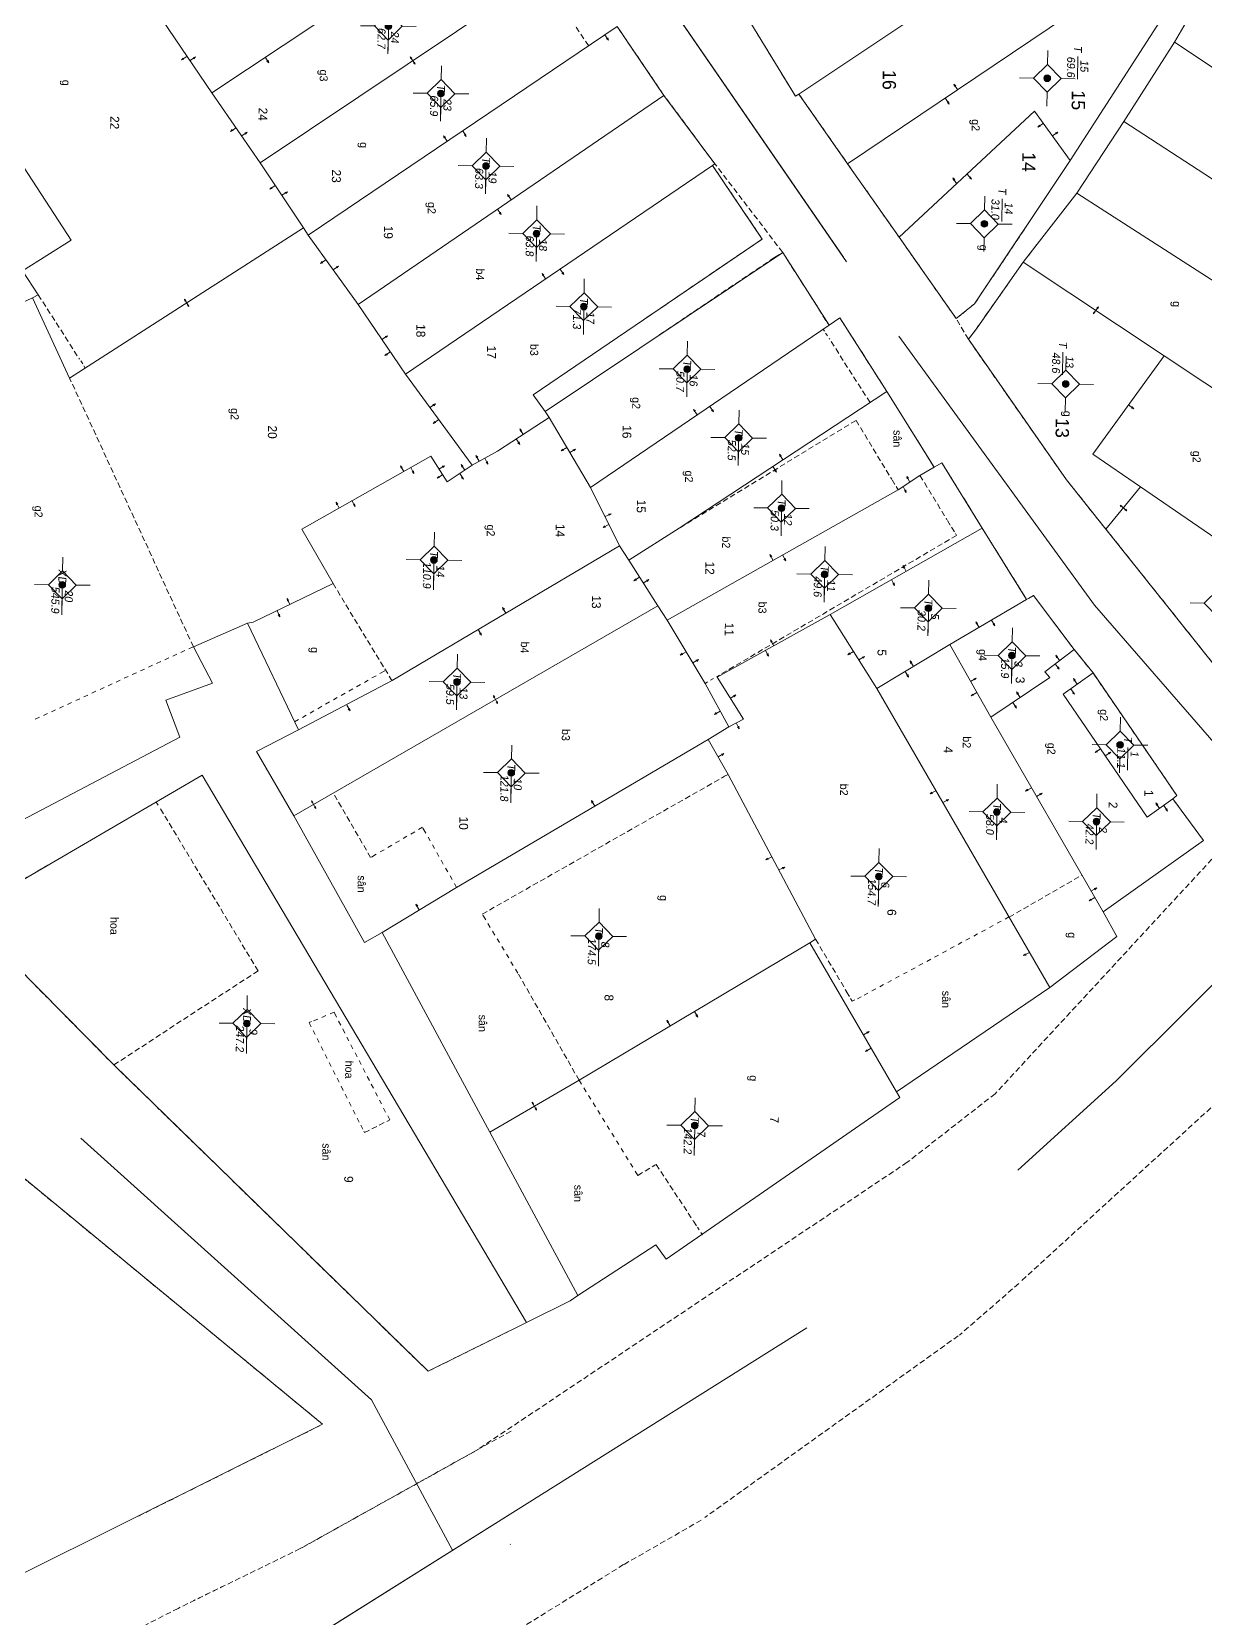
# Model space of a CAD drawing. Extents: x 601689 to 602595, y 1189742 to 1190763.
# Drawn here: x 602410.5 to 602463.2, y 1190039.3 to 1190110.6 of the extents above; entities that cross this region are included whole.
import ezdxf
from ezdxf.enums import TextEntityAlignment as Align

# ---------------------------------------------------------------- set-up
doc = ezdxf.new("R2010")
doc.units = 0
doc.header["$MEASUREMENT"] = 0
doc.linetypes.add('HIDDEN', pattern=[0.375, 0.25, -0.125])
for name, color, linetype in [('10', 250, 'Continuous'), ('11', 7, 'Continuous'), ('13', 7, 'Continuous'), ('14', 7, 'Continuous'), ('15', 7, 'Continuous'), ('16', 7, 'Continuous'), ('22', 7, 'Continuous'), ('46', 7, 'Continuous'), ('53', 7, 'Continuous'), ('57', 7, 'Continuous')]:
    doc.layers.add(name, color=color, linetype=linetype)
doc.styles.add('TXT', font='vnshx.shx')

# ---------------------------------------------------------------- blocks, each defined once
blk = doc.blocks.new('NH3R')
at = {"layer": '16', "color": 7, "linetype": 'Continuous', "lineweight": 0}
for p, q in [((0, 0), (0.297, -0.005)), ((0.297, -0.005), (0.186, 0.031)), ((0.297, -0.005), (0.189, -0.033))]:
    blk.add_line(p, q, dxfattribs=at)
blk = doc.blocks.new('NH3')
at = {"layer": '16', "color": 7, "linetype": 'Continuous', "lineweight": 0}
for p, q in [((-0.199, -0.002), (-0.113, 0.021)), ((0.197, -0.012), (0.107, 0.015)), ((-0.199, -0.002), (0.197, -0.012)), ((-0.199, -0.002), (-0.116, -0.035)), ((0.197, -0.012), (0.104, -0.027))]:
    blk.add_line(p, q, dxfattribs=at)
blk = doc.blocks.new('*M2944294429442944')
at = {"layer": '13', "color": 3, "linetype": 'Continuous', "lineweight": 0}
blk.add_line((602740.715, 1190124.423), (602741.735, 1190124.423), dxfattribs=at)
at = {"layer": '13', "color": 3, "linetype": 'Continuous', "lineweight": 0, "style": 'TXT', "oblique": 7.60551}
for s, p in [('13', (602740.865, 1190124.723)), ('48.6', (602740.715, 1190124.123))]:
    blk.add_text(s, height=0.36, dxfattribs=at).set_placement(p, align=Align.MIDDLE_LEFT)
blk.add_text('T', height=0.36, dxfattribs=at).set_placement((602740.518, 1190124.423), align=Align.MIDDLE_RIGHT)
blk = doc.blocks.new('*M2946294629462946')
at = {"layer": '13', "color": 3, "linetype": 'Continuous', "lineweight": 0}
blk.add_line((602726.976, 1190123.396), (602727.996, 1190123.396), dxfattribs=at)
at = {"layer": '13', "color": 3, "linetype": 'Continuous', "lineweight": 0, "style": 'TXT', "oblique": 7.60551}
blk.add_text('T', height=0.36, dxfattribs=at).set_placement((602726.779, 1190123.396), align=Align.MIDDLE_RIGHT)
for s, p in [('15', (602727.126, 1190123.696)), ('69.6', (602726.976, 1190123.096))]:
    blk.add_text(s, height=0.36, dxfattribs=at).set_placement(p, align=Align.MIDDLE_LEFT)
blk = doc.blocks.new('*M2948294829482948')
at = {"layer": '13', "color": 3, "linetype": 'Continuous', "lineweight": 0}
blk.add_line((602733.562, 1190120.662), (602734.582, 1190120.662), dxfattribs=at)
at = {"layer": '13', "color": 3, "linetype": 'Continuous', "lineweight": 0, "style": 'TXT', "oblique": 7.60551}
blk.add_text('T', height=0.36, dxfattribs=at).set_placement((602733.365, 1190120.662), align=Align.MIDDLE_RIGHT)
for s, p in [('31.0', (602733.562, 1190120.362)), ('14', (602733.712, 1190120.962))]:
    blk.add_text(s, height=0.36, dxfattribs=at).set_placement(p, align=Align.MIDDLE_LEFT)
blk = doc.blocks.new('CENTRD')
at = {"layer": '11', "linetype": 'Continuous', "lineweight": 0}
h = blk.add_hatch(color=2, dxfattribs=at)
edge = h.paths.add_edge_path()
edge.add_arc((0, 0), 0.15, 0, 360)
at = {"layer": '11', "color": 2, "linetype": 'Continuous', "lineweight": 0}
for p, q in [((0, 1.25), (0, 0.625)), ((-0.625, 0), (-1.25, 0)), ((0, 0.625), (-0.625, 0)), ((-0.625, 0), (0, -0.625)), ((0.625, 0), (0, 0.625)), ((0, -0.625), (0.625, 0)), ((1.25, 0), (0.625, 0)), ((0, -0.625), (0, -1.25))]:
    blk.add_line(p, q, dxfattribs=at)
blk.add_circle((0, 0), 0.15, dxfattribs=at)
blk = doc.blocks.new('*M3082308230823082')
at = {"layer": '13', "color": 3, "linetype": 'Continuous', "lineweight": 0}
blk.add_line((602756.91, 1190127.102), (602757.93, 1190127.102), dxfattribs=at)
at = {"layer": '13', "color": 3, "linetype": 'Continuous', "lineweight": 0, "style": 'TXT', "oblique": 7.60551}
for s, p in [('1', (602757.06, 1190127.402)), ('11.1', (602756.91, 1190126.802))]:
    blk.add_text(s, height=0.36, dxfattribs=at).set_placement(p, align=Align.MIDDLE_LEFT)
blk.add_text('T', height=0.36, dxfattribs=at).set_placement((602756.713, 1190127.102), align=Align.MIDDLE_RIGHT)
blk = doc.blocks.new('*M3083308330833083')
at = {"layer": '13', "color": 3, "linetype": 'Continuous', "lineweight": 0}
blk.add_line((602760.376, 1190126.092), (602761.396, 1190126.092), dxfattribs=at)
at = {"layer": '13', "color": 3, "linetype": 'Continuous', "lineweight": 0, "style": 'TXT', "oblique": 7.60551}
blk.add_text('T', height=0.36, dxfattribs=at).set_placement((602760.179, 1190126.092), align=Align.MIDDLE_RIGHT)
for s, p in [('2', (602760.526, 1190126.392)), ('42.2', (602760.376, 1190125.792))]:
    blk.add_text(s, height=0.36, dxfattribs=at).set_placement(p, align=Align.MIDDLE_LEFT)
blk = doc.blocks.new('*M3084308430843084')
at = {"layer": '13', "color": 3, "linetype": 'Continuous', "lineweight": 0}
blk.add_line((602752.964, 1190122.184), (602753.984, 1190122.184), dxfattribs=at)
at = {"layer": '13', "color": 3, "linetype": 'Continuous', "lineweight": 0, "style": 'TXT', "oblique": 7.60551}
for s, p in [('3', (602753.114, 1190122.484)), ('15.9', (602752.964, 1190121.884))]:
    blk.add_text(s, height=0.36, dxfattribs=at).set_placement(p, align=Align.MIDDLE_LEFT)
blk.add_text('T', height=0.36, dxfattribs=at).set_placement((602752.767, 1190122.184), align=Align.MIDDLE_RIGHT)
blk = doc.blocks.new('*M3085308530853085')
at = {"layer": '13', "color": 3, "linetype": 'Continuous', "lineweight": 0}
blk.add_line((602760.009, 1190121.609), (602761.029, 1190121.609), dxfattribs=at)
at = {"layer": '13', "color": 3, "linetype": 'Continuous', "lineweight": 0, "style": 'TXT', "oblique": 7.60551}
for s, p in [('4', (602760.159, 1190121.909)), ('58.0', (602760.009, 1190121.309))]:
    blk.add_text(s, height=0.36, dxfattribs=at).set_placement(p, align=Align.MIDDLE_LEFT)
blk.add_text('T', height=0.36, dxfattribs=at).set_placement((602759.812, 1190121.609), align=Align.MIDDLE_RIGHT)
blk = doc.blocks.new('*M3086308630863086')
at = {"layer": '13', "color": 3, "linetype": 'Continuous', "lineweight": 0}
blk.add_line((602750.883, 1190118.397), (602751.903, 1190118.397), dxfattribs=at)
at = {"layer": '13', "color": 3, "linetype": 'Continuous', "lineweight": 0, "style": 'TXT', "oblique": 7.60551}
blk.add_text('T', height=0.36, dxfattribs=at).set_placement((602750.686, 1190118.397), align=Align.MIDDLE_RIGHT)
for s, p in [('5', (602751.033, 1190118.697)), ('30.2', (602750.883, 1190118.097))]:
    blk.add_text(s, height=0.36, dxfattribs=at).set_placement(p, align=Align.MIDDLE_LEFT)
blk = doc.blocks.new('*M3087308730873087')
at = {"layer": '13', "color": 3, "linetype": 'Continuous', "lineweight": 0}
blk.add_line((602762.984, 1190116.342), (602764.259, 1190116.342), dxfattribs=at)
at = {"layer": '13', "color": 3, "linetype": 'Continuous', "lineweight": 0, "style": 'TXT', "oblique": 7.60551}
blk.add_text('T', height=0.36, dxfattribs=at).set_placement((602762.787, 1190116.342), align=Align.MIDDLE_RIGHT)
for s, p in [('154.7', (602762.984, 1190116.042)), ('6', (602763.134, 1190116.642))]:
    blk.add_text(s, height=0.36, dxfattribs=at).set_placement(p, align=Align.MIDDLE_LEFT)
blk = doc.blocks.new('*M3088308830883088')
at = {"layer": '13', "color": 3, "linetype": 'Continuous', "lineweight": 0}
blk.add_line((602749.434, 1190113.711), (602750.454, 1190113.711), dxfattribs=at)
at = {"layer": '13', "color": 3, "linetype": 'Continuous', "lineweight": 0, "style": 'TXT', "oblique": 7.60551}
for s, p in [('11', (602749.584, 1190114.011)), ('49.6', (602749.434, 1190113.411))]:
    blk.add_text(s, height=0.36, dxfattribs=at).set_placement(p, align=Align.MIDDLE_LEFT)
blk.add_text('T', height=0.36, dxfattribs=at).set_placement((602749.237, 1190113.711), align=Align.MIDDLE_RIGHT)
blk = doc.blocks.new('*M3089308930893089')
at = {"layer": '13', "color": 3, "linetype": 'Continuous', "lineweight": 0}
blk.add_line((602746.484, 1190111.729), (602747.504, 1190111.729), dxfattribs=at)
at = {"layer": '13', "color": 3, "linetype": 'Continuous', "lineweight": 0, "style": 'TXT', "oblique": 7.60551}
blk.add_text('T', height=0.36, dxfattribs=at).set_placement((602746.287, 1190111.729), align=Align.MIDDLE_RIGHT)
for s, p in [('12', (602746.634, 1190112.029)), ('50.3', (602746.484, 1190111.429))]:
    blk.add_text(s, height=0.36, dxfattribs=at).set_placement(p, align=Align.MIDDLE_LEFT)
blk = doc.blocks.new('*M3090309030903090')
at = {"layer": '13', "color": 3, "linetype": 'Continuous', "lineweight": 0}
blk.add_line((602743.349, 1190109.757), (602744.369, 1190109.757), dxfattribs=at)
at = {"layer": '13', "color": 3, "linetype": 'Continuous', "lineweight": 0, "style": 'TXT', "oblique": 7.60551}
blk.add_text('T', height=0.36, dxfattribs=at).set_placement((602743.152, 1190109.757), align=Align.MIDDLE_RIGHT)
for s, p in [('15', (602743.499, 1190110.057)), ('52.5', (602743.349, 1190109.457))]:
    blk.add_text(s, height=0.36, dxfattribs=at).set_placement(p, align=Align.MIDDLE_LEFT)
blk = doc.blocks.new('*M3091309130913091')
at = {"layer": '13', "color": 3, "linetype": 'Continuous', "lineweight": 0}
blk.add_line((602774.307, 1190108.231), (602775.582, 1190108.231), dxfattribs=at)
at = {"layer": '13', "color": 3, "linetype": 'Continuous', "lineweight": 0, "style": 'TXT', "oblique": 7.60551}
blk.add_text('T', height=0.36, dxfattribs=at).set_placement((602774.11, 1190108.231), align=Align.MIDDLE_RIGHT)
for s, p in [('7', (602774.457, 1190108.531)), ('142.2', (602774.307, 1190107.931))]:
    blk.add_text(s, height=0.36, dxfattribs=at).set_placement(p, align=Align.MIDDLE_LEFT)
blk = doc.blocks.new('*M3092309230923092')
at = {"layer": '13', "color": 3, "linetype": 'Continuous', "lineweight": 0}
blk.add_line((602740.291, 1190107.394), (602741.311, 1190107.394), dxfattribs=at)
at = {"layer": '13', "color": 3, "linetype": 'Continuous', "lineweight": 0, "style": 'TXT', "oblique": 7.60551}
for s, p in [('16', (602740.441, 1190107.694)), ('50.7', (602740.291, 1190107.094))]:
    blk.add_text(s, height=0.36, dxfattribs=at).set_placement(p, align=Align.MIDDLE_LEFT)
blk.add_text('T', height=0.36, dxfattribs=at).set_placement((602740.094, 1190107.394), align=Align.MIDDLE_RIGHT)
blk = doc.blocks.new('*M3093309330933093')
at = {"layer": '13', "color": 3, "linetype": 'Continuous', "lineweight": 0}
blk.add_line((602765.853, 1190103.795), (602767.128, 1190103.795), dxfattribs=at)
at = {"layer": '13', "color": 3, "linetype": 'Continuous', "lineweight": 0, "style": 'TXT', "oblique": 7.60551}
for s, p in [('8', (602766.003, 1190104.095)), ('174.5', (602765.853, 1190103.495))]:
    blk.add_text(s, height=0.36, dxfattribs=at).set_placement(p, align=Align.MIDDLE_LEFT)
blk.add_text('T', height=0.36, dxfattribs=at).set_placement((602765.656, 1190103.795), align=Align.MIDDLE_RIGHT)
blk = doc.blocks.new('*M3094309430943094')
at = {"layer": '13', "color": 3, "linetype": 'Continuous', "lineweight": 0}
blk.add_line((602737.548, 1190102.712), (602738.568, 1190102.712), dxfattribs=at)
at = {"layer": '13', "color": 3, "linetype": 'Continuous', "lineweight": 0, "style": 'TXT', "oblique": 7.60551}
blk.add_text('T', height=0.36, dxfattribs=at).set_placement((602737.351, 1190102.712), align=Align.MIDDLE_RIGHT)
for s, p in [('71.3', (602737.548, 1190102.412)), ('17', (602737.698, 1190103.012))]:
    blk.add_text(s, height=0.36, dxfattribs=at).set_placement(p, align=Align.MIDDLE_LEFT)
blk = doc.blocks.new('*M3095309530953095')
at = {"layer": '13', "color": 3, "linetype": 'Continuous', "lineweight": 0}
blk.add_line((602734.3, 1190100.54), (602735.32, 1190100.54), dxfattribs=at)
at = {"layer": '13', "color": 3, "linetype": 'Continuous', "lineweight": 0, "style": 'TXT', "oblique": 7.60551}
blk.add_text('T', height=0.36, dxfattribs=at).set_placement((602734.103, 1190100.54), align=Align.MIDDLE_RIGHT)
for s, p in [('18', (602734.45, 1190100.84)), ('63.8', (602734.3, 1190100.24))]:
    blk.add_text(s, height=0.36, dxfattribs=at).set_placement(p, align=Align.MIDDLE_LEFT)
blk = doc.blocks.new('*M3096309630963096')
at = {"layer": '13', "color": 3, "linetype": 'Continuous', "lineweight": 0}
blk.add_line((602758.565, 1190099.754), (602759.84, 1190099.754), dxfattribs=at)
at = {"layer": '13', "color": 3, "linetype": 'Continuous', "lineweight": 0, "style": 'TXT', "oblique": 7.60551}
blk.add_text('T', height=0.36, dxfattribs=at).set_placement((602758.368, 1190099.754), align=Align.MIDDLE_RIGHT)
for s, p in [('10', (602758.715, 1190100.054)), ('121.8', (602758.565, 1190099.454))]:
    blk.add_text(s, height=0.36, dxfattribs=at).set_placement(p, align=Align.MIDDLE_LEFT)
blk = doc.blocks.new('*M3097309730973097')
at = {"layer": '13', "color": 3, "linetype": 'Continuous', "lineweight": 0}
blk.add_line((602731.289, 1190098.223), (602732.309, 1190098.223), dxfattribs=at)
at = {"layer": '13', "color": 3, "linetype": 'Continuous', "lineweight": 0, "style": 'TXT', "oblique": 7.60551}
blk.add_text('T', height=0.36, dxfattribs=at).set_placement((602731.092, 1190098.223), align=Align.MIDDLE_RIGHT)
for s, p in [('19', (602731.439, 1190098.523)), ('63.3', (602731.289, 1190097.923))]:
    blk.add_text(s, height=0.36, dxfattribs=at).set_placement(p, align=Align.MIDDLE_LEFT)
blk = doc.blocks.new('*M3098309830983098')
at = {"layer": '13', "color": 3, "linetype": 'Continuous', "lineweight": 0}
blk.add_line((602754.511, 1190097.256), (602755.531, 1190097.256), dxfattribs=at)
at = {"layer": '13', "color": 3, "linetype": 'Continuous', "lineweight": 0, "style": 'TXT', "oblique": 7.60551}
for s, p in [('13', (602754.661, 1190097.556)), ('59.5', (602754.511, 1190096.956))]:
    blk.add_text(s, height=0.36, dxfattribs=at).set_placement(p, align=Align.MIDDLE_LEFT)
blk.add_text('T', height=0.36, dxfattribs=at).set_placement((602754.314, 1190097.256), align=Align.MIDDLE_RIGHT)
blk = doc.blocks.new('*M3099309930993099')
at = {"layer": '13', "color": 3, "linetype": 'Continuous', "lineweight": 0}
blk.add_line((602728.057, 1190096.15), (602729.077, 1190096.15), dxfattribs=at)
at = {"layer": '13', "color": 3, "linetype": 'Continuous', "lineweight": 0, "style": 'TXT', "oblique": 7.60551}
blk.add_text('T', height=0.36, dxfattribs=at).set_placement((602727.86, 1190096.15), align=Align.MIDDLE_RIGHT)
for s, p in [('23', (602728.207, 1190096.45)), ('65.9', (602728.057, 1190095.85))]:
    blk.add_text(s, height=0.36, dxfattribs=at).set_placement(p, align=Align.MIDDLE_LEFT)
blk = doc.blocks.new('*M3100310031003100')
at = {"layer": '13', "color": 3, "linetype": 'Continuous', "lineweight": 0}
blk.add_line((602749.04, 1190096.138), (602750.315, 1190096.138), dxfattribs=at)
at = {"layer": '13', "color": 3, "linetype": 'Continuous', "lineweight": 0, "style": 'TXT', "oblique": 7.60551}
blk.add_text('T', height=0.36, dxfattribs=at).set_placement((602748.843, 1190096.138), align=Align.MIDDLE_RIGHT)
for s, p in [('14', (602749.19, 1190096.438)), ('110.9', (602749.04, 1190095.838))]:
    blk.add_text(s, height=0.36, dxfattribs=at).set_placement(p, align=Align.MIDDLE_LEFT)
blk = doc.blocks.new('*M3101310131013101')
at = {"layer": '13', "color": 3, "linetype": 'Continuous', "lineweight": 0}
blk.add_line((602725.06, 1190093.743), (602726.08, 1190093.743), dxfattribs=at)
at = {"layer": '13', "color": 3, "linetype": 'Continuous', "lineweight": 0, "style": 'TXT', "oblique": 7.60551}
for s, p in [('24', (602725.21, 1190094.043)), ('62.7', (602725.06, 1190093.443))]:
    blk.add_text(s, height=0.36, dxfattribs=at).set_placement(p, align=Align.MIDDLE_LEFT)
blk.add_text('T', height=0.36, dxfattribs=at).set_placement((602724.863, 1190093.743), align=Align.MIDDLE_RIGHT)
blk = doc.blocks.new('*M3104310431043104')
at = {"layer": '13', "color": 3, "linetype": 'Continuous', "lineweight": 0}
blk.add_line((602770.008, 1190088.032), (602771.283, 1190088.032), dxfattribs=at)
at = {"layer": '13', "color": 3, "linetype": 'Continuous', "lineweight": 0, "style": 'TXT', "oblique": 7.60551}
for s, p in [('9', (602770.158, 1190088.332)), ('247.2', (602770.008, 1190087.732))]:
    blk.add_text(s, height=0.36, dxfattribs=at).set_placement(p, align=Align.MIDDLE_LEFT)
blk.add_text('XD', height=0.36, dxfattribs=at).set_placement((602769.889, 1190088.032), align=Align.MIDDLE_RIGHT)
blk = doc.blocks.new('*M3109310931093109')
at = {"layer": '13', "color": 3, "linetype": 'Continuous', "lineweight": 0}
blk.add_line((602750.403, 1190079.449), (602751.678, 1190079.449), dxfattribs=at)
at = {"layer": '13', "color": 3, "linetype": 'Continuous', "lineweight": 0, "style": 'TXT', "oblique": 7.60551}
for s, p in [('20', (602750.553, 1190079.749)), ('545.9', (602750.403, 1190079.149))]:
    blk.add_text(s, height=0.36, dxfattribs=at).set_placement(p, align=Align.MIDDLE_LEFT)
blk.add_text('XD', height=0.36, dxfattribs=at).set_placement((602750.284, 1190079.449), align=Align.MIDDLE_RIGHT)

msp = doc.modelspace()

# ---------------------------------------------------------------- linework, layer by layer
at = {"layer": '10', "color": 7, "linetype": 'Continuous', "lineweight": 0}
for p, q in [((602463.071, 1190119.92), (602444.964, 1190107.818)), ((602432.22, 1190116.953), (602418.575, 1190107.88)), ((602461.847, 1190110.147), (602465.699, 1190116.784)), ((602434.448, 1190113.932), (602420.751, 1190104.72)), ((602416.349, 1190111.151), (602418.575, 1190107.88)), ((602436.796, 1190110.86), (602422.907, 1190101.471)), ((602438.894, 1190107.761), (602436.796, 1190110.86)), ((602459.578, 1190106.588), (602461.847, 1190110.147)), ((602478.934, 1190098.852), (602461.847, 1190110.147)), ((602418.575, 1190107.88), (602420.751, 1190104.72)), ((602438.894, 1190107.761), (602425.154, 1190098.36)), ((602444.964, 1190107.818), (602447.152, 1190104.688)), ((602457.464, 1190103.366), (602459.578, 1190106.588)), ((602476.974, 1190095.218), (602459.578, 1190106.588)), ((602420.751, 1190104.72), (602422.691, 1190101.803)), ((602441.081, 1190104.611), (602427.281, 1190095.219)), ((602447.152, 1190104.688), (602449.476, 1190101.376)), ((602455.052, 1190100.26), (602457.464, 1190103.366)), ((602457.464, 1190103.366), (602474.931, 1190092.106)), ((602422.691, 1190101.803), (602422.907, 1190101.471)), ((602422.907, 1190101.471), (602425.154, 1190098.36)), ((602461.384, 1190096.052), (602455.052, 1190100.26)), ((602425.154, 1190098.36), (602427.281, 1190095.219)), ((602446.323, 1190097.419), (602435.592, 1190090.125)), ((602427.281, 1190095.219), (602430.275, 1190091.129)), ((602448.922, 1190094.443), (602451.044, 1190091.034)), ((602433.558, 1190093.534), (602433.735, 1190093.272)), ((602433.735, 1190093.272), (602435.592, 1190090.125)), ((602435.592, 1190090.125), (602436.906, 1190087.498)), ((602460.324, 1190090.156), (602458.767, 1190088.248)), ((602468.893, 1190084.269), (602460.324, 1190090.156)), ((602446.374, 1190084.417), (602453.207, 1190088.294)), ((602453.207, 1190088.294), (602455.204, 1190085.086)), ((602436.906, 1190087.498), (602437.317, 1190086.852)), ((602437.317, 1190086.852), (602438.619, 1190084.794)), ((602422.259, 1190075.347), (602438.619, 1190084.794)), ((602438.619, 1190084.794), (602439.04, 1190084.159)), ((602455.204, 1190085.086), (602451.756, 1190083.054)), ((602448.469, 1190081.088), (602446.374, 1190084.417)), ((602422.472, 1190079.225), (602420.177, 1190084.016)), ((602451.756, 1190083.054), (602448.469, 1190081.088)), ((602451.756, 1190083.054), (602453.59, 1190079.788)), ((602457.343, 1190082.837), (602458.188, 1190081.785)), ((602448.469, 1190081.088), (602456.244, 1190067.631)), ((602453.59, 1190079.788), (602458.641, 1190071.029)), ((602441.814, 1190079.36), (602440.886, 1190078.782)), ((602426.227, 1190070.113), (602431.074, 1190061.126)), ((602445.451, 1190069.649), (602449.359, 1190062.945)), ((602456.244, 1190067.631), (602449.359, 1190062.945)), ((602431.074, 1190061.126), (602435.033, 1190053.772))]:
    msp.add_line(p, q, dxfattribs=at)
for points in [[(602330.547, 1190117.927), (602331.494, 1190118.415), (602341.066, 1190122.844), (602350.7, 1190127.482), (602360.431, 1190131.929), (602364.54, 1190133.963), (602367.649, 1190127.33), (602368.343, 1190127.66), (602388.284, 1190083.904), (602390.137, 1190084.809), (602396.922, 1190069.935), (602423.554, 1190047.989), (602396.406, 1190034.47), (602384.217, 1190028.737), (602376.019, 1190024.509)], [(602398.395, 1190118.947), (602400.275, 1190119.671), (602412.243, 1190101.246), (602410.054, 1190099.876), (602410.769, 1190098.787), (602410.518, 1190098.65)], [(602447.152, 1190104.688), (602457.044, 1190111.343), (602459.556, 1190113.668), (602460.824, 1190114.98), (602464.729, 1190117.577)], [(602464.955, 1190117.255), (602465.184, 1190117.111), (602462.55, 1190113.207), (602457.164, 1190104.831)], [(602442.633, 1190111.28), (602444.813, 1190107.72), (602444.964, 1190107.818)], [(602441.081, 1190104.611), (602441.192, 1190104.679), (602438.894, 1190107.761)], [(602457.164, 1190104.831), (602455.565, 1190107.053), (602449.476, 1190101.376)], [(602449.476, 1190101.376), (602452.037, 1190097.72), (602452.865, 1190098.389), (602457.164, 1190104.831)], [(602433.558, 1190093.534), (602433.019, 1190094.291), (602443.316, 1190101.3), (602441.081, 1190104.611)], [(602422.691, 1190101.803), (602412.178, 1190095.047), (602410.518, 1190098.65)], [(602433.558, 1190093.534), (602444.237, 1190100.698), (602446.323, 1190097.419)], [(602458.767, 1190088.248), (602456.998, 1190090.462), (602452.584, 1190096.793), (602452.899, 1190097.199), (602455.052, 1190100.26)], [(602410.518, 1190098.65), (602405.807, 1190096.424), (602393.576, 1190090.622), (602399.529, 1190078.41), (602405.765, 1190072.913), (602417.136, 1190078.888), (602416.5, 1190080.557), (602418.6, 1190081.328), (602417.743, 1190082.96), (602420.177, 1190084.016)], [(602446.323, 1190097.419), (602446.807, 1190097.752), (602448.922, 1190094.443)], [(602461.384, 1190096.052), (602458.184, 1190091.626), (602460.324, 1190090.156)], [(602472.642, 1190088.587), (602472.265, 1190088.813), (602461.384, 1190096.052)], [(602437.317, 1190086.852), (602439.576, 1190088.291), (602448.922, 1190094.443)], [(602433.735, 1190093.272), (602431.414, 1190091.753), (602430.275, 1190091.129)], [(602430.275, 1190091.129), (602429.155, 1190090.374), (602428.42, 1190091.525), (602422.615, 1190088.243), (602424.022, 1190085.804), (602420.438, 1190084.064), (602420.177, 1190084.016)], [(602451.044, 1190091.034), (602451.397, 1190091.239), (602453.207, 1190088.294)], [(602451.044, 1190091.034), (602450.41, 1190090.662), (602449.43, 1190090.016), (602439.04, 1190084.159)], [(602468.893, 1190084.269), (602466.12, 1190080.407), (602463.565, 1190082.231), (602458.767, 1190088.248)], [(602422.472, 1190079.225), (602426.673, 1190081.438), (602436.906, 1190087.498)], [(602457.343, 1190082.837), (602455.506, 1190085.263), (602455.204, 1190085.086)], [(602439.04, 1190084.159), (602440.751, 1190081.314), (602441.814, 1190079.36)], [(602441.814, 1190079.36), (602442.479, 1190079.701), (602441.295, 1190081.587), (602446.374, 1190084.417)], [(602457.343, 1190082.837), (602456.029, 1190081.835), (602456.246, 1190081.572), (602453.59, 1190079.788)], [(602458.188, 1190081.785), (602456.845, 1190080.824), (602460.63, 1190075.291), (602461.781, 1190076.115)], [(602461.781, 1190076.115), (602461.963, 1190076.263), (602458.188, 1190081.785)], [(602422.259, 1190075.347), (602420.577, 1190078.241), (602422.472, 1190079.225)], [(602440.886, 1190078.782), (602429.575, 1190072.138), (602426.227, 1190070.113)], [(602440.886, 1190078.782), (602441.785, 1190077.22), (602445.714, 1190069.806), (602445.451, 1190069.649)], [(602432.717, 1190052.563), (602428.297, 1190050.374), (602414.164, 1190064.149), (602407.457, 1190070.951), (602418.143, 1190077.184), (602432.717, 1190052.563)], [(602461.781, 1190076.115), (602463.155, 1190074.246), (602458.641, 1190071.029)], [(602426.227, 1190070.113), (602425.44, 1190069.663), (602422.259, 1190075.347)], [(602458.641, 1190071.029), (602459.266, 1190069.92), (602456.244, 1190067.631)], [(602445.451, 1190069.649), (602435.086, 1190063.461), (602431.074, 1190061.126)], [(602435.033, 1190053.772), (602438.534, 1190056.054), (602439.006, 1190055.407), (602449.506, 1190062.683), (602449.359, 1190062.945)], [(602432.717, 1190052.563), (602434.68, 1190053.537), (602435.033, 1190053.772)]]:
    msp.add_lwpolyline(points, dxfattribs=at)
at = {"layer": '14', "color": 6, "linetype": 'HIDDEN', "lineweight": 0}
for p, q in [((602435.514, 1190109.997), (602433.397, 1190113.107)), ((602410.769, 1190098.787), (602412.62, 1190095.901)), ((602446.119, 1190097.152), (602446.06, 1190097.242)), ((602446.256, 1190096.94), (602446.168, 1190097.071)), ((602448.164, 1190093.943), (602446.334, 1190096.819)), ((602412.679, 1190095.821), (602412.767, 1190095.679)), ((602412.826, 1190095.588), (602412.884, 1190095.497)), ((602417.743, 1190082.96), (602412.178, 1190095.047)), ((602447.534, 1190093.142), (602439.576, 1190088.291)), ((602447.534, 1190093.142), (602449.137, 1190090.5)), ((602449.157, 1190090.469), (602449.284, 1190090.257)), ((602450.41, 1190090.662), (602451.622, 1190088.675)), ((602449.343, 1190090.168), (602449.43, 1190090.016)), ((602451.642, 1190088.645), (602451.809, 1190088.374)), ((602451.828, 1190088.343), (602451.965, 1190088.121)), ((602452.053, 1190087.97), (602441.256, 1190081.607)), ((602452.004, 1190088.051), (602452.053, 1190087.97)), ((602424.022, 1190085.804), (602426.349, 1190081.962)), ((602416.816, 1190082.533), (602416.998, 1190082.62)), ((602417.179, 1190082.708), (602417.36, 1190082.785)), ((602417.541, 1190082.873), (602417.733, 1190082.95)), ((602415.368, 1190081.873), (602415.549, 1190081.95)), ((602415.73, 1190082.038), (602415.911, 1190082.125)), ((602416.092, 1190082.203), (602416.273, 1190082.29)), ((602416.454, 1190082.367), (602416.635, 1190082.456)), ((602426.126, 1190081.755), (602426.388, 1190081.901)), ((602426.349, 1190081.962), (602426.642, 1190081.488)), ((602413.908, 1190081.202), (602414.089, 1190081.291)), ((602414.27, 1190081.368), (602414.451, 1190081.455)), ((602414.633, 1190081.543), (602414.814, 1190081.62)), ((602414.995, 1190081.707), (602415.186, 1190081.785)), ((602425.078, 1190081.159), (602425.26, 1190081.257)), ((602425.431, 1190081.355), (602425.603, 1190081.462)), ((602425.773, 1190081.56), (602425.955, 1190081.657)), ((602426.642, 1190081.488), (602426.673, 1190081.438)), ((602440.862, 1190081.383), (602440.751, 1190081.314)), ((602441.124, 1190081.529), (602440.993, 1190081.451)), ((602412.459, 1190080.542), (602412.64, 1190080.619)), ((602412.821, 1190080.708), (602413.003, 1190080.785)), ((602413.184, 1190080.873), (602413.365, 1190080.96)), ((602413.546, 1190081.037), (602413.727, 1190081.125)), ((602423.688, 1190080.378), (602423.858, 1190080.477)), ((602424.04, 1190080.574), (602424.211, 1190080.671)), ((602424.383, 1190080.769), (602424.564, 1190080.866)), ((602424.735, 1190080.964), (602424.907, 1190081.061)), ((602410.638, 1190079.707), (602410.819, 1190079.785)), ((602411, 1190079.872), (602411.181, 1190079.96)), ((602411.363, 1190080.037), (602411.543, 1190080.125)), ((602411.724, 1190080.203), (602411.905, 1190080.29)), ((602412.086, 1190080.367), (602412.268, 1190080.455)), ((602422.649, 1190079.783), (602422.821, 1190079.881)), ((602422.992, 1190079.978), (602423.163, 1190080.076)), ((602423.345, 1190080.173), (602423.516, 1190080.281)), ((602422.296, 1190079.587), (602422.468, 1190079.685)), ((602430.728, 1190070.932), (602441.624, 1190077.132)), ((602441.624, 1190077.132), (602441.785, 1190077.22)), ((602425.713, 1190073.48), (602424.033, 1190076.374)), ((602416.165, 1190075.832), (602416.077, 1190075.972)), ((602420.652, 1190068.38), (602416.233, 1190075.721)), ((602428.042, 1190074.838), (602427.87, 1190074.741)), ((602428.188, 1190074.576), (602428.042, 1190074.838)), ((602427.003, 1190074.232), (602426.832, 1190074.135)), ((602427.346, 1190074.438), (602427.174, 1190074.331)), ((602427.699, 1190074.633), (602427.527, 1190074.536)), ((602428.393, 1190074.223), (602428.295, 1190074.395)), ((602428.589, 1190073.881), (602428.49, 1190074.053)), ((602425.965, 1190073.627), (602425.713, 1190073.48)), ((602426.318, 1190073.832), (602426.137, 1190073.735)), ((602426.661, 1190074.037), (602426.489, 1190073.93)), ((602428.784, 1190073.528), (602428.686, 1190073.7)), ((602428.979, 1190073.185), (602428.881, 1190073.357)), ((602429.184, 1190072.832), (602429.076, 1190073.004)), ((602429.38, 1190072.49), (602429.281, 1190072.661)), ((602454.418, 1190070.797), (602457.684, 1190072.682)), ((602429.575, 1190072.138), (602429.477, 1190072.308)), ((602430.885, 1190070.68), (602430.728, 1190070.932)), ((602431.09, 1190070.337), (602430.982, 1190070.508)), ((602454.055, 1190070.611), (602453.884, 1190070.524)), ((602454.408, 1190070.807), (602454.237, 1190070.708)), ((602431.296, 1190069.993), (602431.197, 1190070.165)), ((602431.501, 1190069.65), (602431.403, 1190069.822)), ((602445.714, 1190069.806), (602447.112, 1190067.447)), ((602452.644, 1190069.85), (602452.474, 1190069.763)), ((602452.997, 1190070.046), (602452.825, 1190069.948)), ((602453.35, 1190070.231), (602453.178, 1190070.144)), ((602453.702, 1190070.426), (602453.531, 1190070.329)), ((602431.716, 1190069.307), (602431.608, 1190069.479)), ((602431.921, 1190068.965), (602431.813, 1190069.137)), ((602451.244, 1190069.09), (602451.063, 1190069.002)), ((602451.597, 1190069.285), (602451.415, 1190069.187)), ((602451.949, 1190069.471), (602451.768, 1190069.383)), ((602452.292, 1190069.666), (602452.121, 1190069.568)), ((602414.164, 1190064.149), (602420.652, 1190068.38)), ((602432.127, 1190068.622), (602432.018, 1190068.794)), ((602432.332, 1190068.279), (602432.225, 1190068.451)), ((602450.186, 1190068.524), (602450.015, 1190068.427)), ((602450.538, 1190068.71), (602450.358, 1190068.622)), ((602450.891, 1190068.905), (602450.71, 1190068.807)), ((602435.086, 1190063.461), (602432.332, 1190068.279)), ((602448.775, 1190067.763), (602448.604, 1190067.666)), ((602449.128, 1190067.949), (602448.957, 1190067.861)), ((602449.481, 1190068.144), (602449.309, 1190068.047)), ((602449.834, 1190068.329), (602449.662, 1190068.242)), ((602447.111, 1190067.437), (602447.238, 1190067.225)), ((602447.287, 1190067.144), (602447.365, 1190067.013)), ((602447.486, 1190067.071), (602447.365, 1190067.013)), ((602447.758, 1190067.207), (602447.597, 1190067.119)), ((602448.071, 1190067.384), (602447.899, 1190067.286)), ((602448.423, 1190067.569), (602448.252, 1190067.481)), ((602423.333, 1190066.213), (602423.142, 1190066.135)), ((602423.695, 1190066.367), (602423.514, 1190066.29)), ((602424.068, 1190066.522), (602423.887, 1190066.445)), ((602424.184, 1190066.301), (602424.068, 1190066.522)), ((602423.051, 1190066.097), (602422.951, 1190066.058)), ((602422.951, 1190066.048), (602423.038, 1190065.867)), ((602423.126, 1190065.696), (602423.224, 1190065.514)), ((602424.369, 1190065.939), (602424.272, 1190066.12)), ((602424.554, 1190065.586), (602424.457, 1190065.767)), ((602423.311, 1190065.333), (602423.399, 1190065.152)), ((602423.486, 1190064.98), (602423.584, 1190064.799)), ((602424.73, 1190065.233), (602424.643, 1190065.405)), ((602424.915, 1190064.881), (602424.827, 1190065.052)), ((602423.671, 1190064.618), (602423.758, 1190064.436)), ((602423.847, 1190064.265), (602423.934, 1190064.084)), ((602425.1, 1190064.518), (602425.012, 1190064.699)), ((602425.286, 1190064.166), (602425.197, 1190064.346)), ((602424.032, 1190063.903), (602424.119, 1190063.722)), ((602424.207, 1190063.551), (602424.294, 1190063.369)), ((602425.47, 1190063.813), (602425.373, 1190063.985)), ((602425.655, 1190063.451), (602425.558, 1190063.632)), ((602435.086, 1190063.461), (602435.194, 1190063.29)), ((602424.381, 1190063.188), (602424.48, 1190063.007)), ((602424.567, 1190062.835), (602424.655, 1190062.654)), ((602425.84, 1190063.098), (602425.743, 1190063.279)), ((602426.016, 1190062.745), (602425.929, 1190062.917)), ((602435.291, 1190063.119), (602435.399, 1190062.947)), ((602435.506, 1190062.776), (602435.614, 1190062.614)), ((602424.742, 1190062.473), (602424.839, 1190062.291)), ((602424.927, 1190062.12), (602425.014, 1190061.939)), ((602426.201, 1190062.393), (602426.113, 1190062.564)), ((602426.386, 1190062.031), (602426.298, 1190062.211)), ((602435.712, 1190062.443), (602435.82, 1190062.271)), ((602435.928, 1190062.099), (602436.035, 1190061.928)), ((602425.103, 1190061.758), (602425.19, 1190061.577)), ((602425.278, 1190061.436), (602425.355, 1190061.255)), ((602425.433, 1190061.104), (602426.571, 1190061.678)), ((602426.571, 1190061.678), (602426.483, 1190061.859)), ((602436.133, 1190061.756), (602436.24, 1190061.585)), ((602436.348, 1190061.414), (602436.445, 1190061.253)), ((602425.404, 1190061.164), (602425.433, 1190061.104)), ((602436.553, 1190061.081), (602436.662, 1190060.91)), ((602436.769, 1190060.738), (602436.867, 1190060.567)), ((602436.974, 1190060.395), (602437.082, 1190060.223)), ((602437.179, 1190060.052), (602437.287, 1190059.88)), ((602437.394, 1190059.719), (602437.503, 1190059.548)), ((602437.6, 1190059.377), (602437.727, 1190059.175)), ((602437.727, 1190059.175), (602438.483, 1190059.634)), ((602440.229, 1190057.12), (602440.367, 1190056.908)), ((602440.406, 1190056.848), (602440.484, 1190056.727)), ((602440.563, 1190056.616), (602440.631, 1190056.515))]:
    msp.add_line(p, q, dxfattribs=at)
msp.add_lwpolyline([(602438.493, 1190059.634), (602438.554, 1190059.673), (602440.219, 1190057.131)], dxfattribs=at)
at = {"layer": '22', "color": 7, "linetype": 'HIDDEN', "lineweight": 0}
for p, q in [((602438.894, 1190107.761), (602436.796, 1190110.86)), ((602441.192, 1190104.679), (602438.894, 1190107.761)), ((602444.964, 1190107.818), (602444.813, 1190107.72)), ((602444.964, 1190107.818), (602447.152, 1190104.688)), ((602441.081, 1190104.611), (602441.192, 1190104.679)), ((602443.316, 1190101.3), (602441.081, 1190104.611)), ((602444.237, 1190100.698), (602441.192, 1190104.679)), ((602444.237, 1190100.698), (602441.192, 1190104.679)), ((602447.152, 1190104.688), (602449.476, 1190101.376)), ((602443.316, 1190101.3), (602438.107, 1190097.752)), ((602449.476, 1190101.376), (602452.037, 1190097.72)), ((602452.865, 1190098.389), (602455.132, 1190101.779)), ((602443.874, 1190100.473), (602438.706, 1190096.994)), ((602443.874, 1190100.473), (602444.237, 1190100.698)), ((602444.237, 1190100.698), (602446.323, 1190097.419)), ((602452.037, 1190097.72), (602452.865, 1190098.389)), ((602446.323, 1190097.419), (602446.807, 1190097.752)), ((602448.922, 1190094.443), (602446.807, 1190097.752)), ((602452.584, 1190096.793), (602452.037, 1190097.72)), ((602452.584, 1190096.793), (602452.037, 1190097.72)), ((602448.922, 1190094.443), (602451.044, 1190091.034)), ((602451.044, 1190091.034), (602451.397, 1190091.239)), ((602451.397, 1190091.239), (602453.207, 1190088.294)), ((602458.865, 1190088.126), (602456.998, 1190090.462)), ((602453.207, 1190088.294), (602455.204, 1190085.086)), ((602463.565, 1190082.231), (602458.865, 1190088.126)), ((602455.506, 1190085.263), (602455.204, 1190085.086)), ((602455.506, 1190085.263), (602457.343, 1190082.837)), ((602457.343, 1190082.837), (602458.188, 1190081.785)), ((602461.963, 1190076.263), (602458.188, 1190081.785)), ((602461.781, 1190076.115), (602461.963, 1190076.263)), ((602461.781, 1190076.115), (602462.026, 1190075.782)), ((602407.457, 1190070.951), (602411.207, 1190073.139)), ((602414.164, 1190064.149), (602407.457, 1190070.951)), ((602423.554, 1190047.989), (602396.922, 1190069.935)), ((602428.297, 1190050.374), (602414.164, 1190064.149)), ((602454.852, 1190054.32), (602452.18, 1190051.996)), ((602428.297, 1190050.374), (602432.092, 1190052.252)), ((602452.129, 1190051.967), (602440.736, 1190043.793)), ((602423.554, 1190047.989), (602415.267, 1190043.852))]:
    msp.add_line(p, q, dxfattribs=at)
for points in [[(602438.252, 1190117.861), (602440.457, 1190114.54), (602442.633, 1190111.28), (602444.813, 1190107.72)], [(602456.998, 1190090.462), (602452.584, 1190096.793), (602452.899, 1190097.199), (602455.052, 1190100.26), (602455.734, 1190101.14)], [(602472.684, 1190085.077), (602472.296, 1190084.522), (602463.788, 1190073.678), (602453.789, 1190062.855), (602449.836, 1190059.769)], [(602454.994, 1190054.458), (602463.815, 1190062.518), (602467.783, 1190066.803), (602469.703, 1190068.967), (602478.364, 1190079.898)], [(602449.836, 1190059.769), (602430.487, 1190046.824), (602422.546, 1190042.392), (602417.744, 1190040.048)], [(602432.03, 1190047.682), (602422.546, 1190042.392), (602417.06, 1190039.707), (602408.802, 1190035.5), (602385.969, 1190024.483)], [(602440.575, 1190043.675), (602437.087, 1190041.672), (602430.915, 1190037.867), (602423.598, 1190033.777), (602422.269, 1190033.086)]]:
    msp.add_lwpolyline(points, dxfattribs=at)
at = {"layer": '46', "color": 52, "linetype": 'Continuous', "lineweight": 0}
msp.add_line((602445.324, 1190052.33), (602420.075, 1190036.466), dxfattribs=at)
for points in [[(602454.802, 1190059.411), (602459.236, 1190063.43), (602465.665, 1190069.832), (602469.188, 1190074.444), (602475.42, 1190082.579)], [(602431.979, 1190043.943), (602419.47, 1190036.084), (602400.533, 1190026.124)]]:
    msp.add_lwpolyline(points, dxfattribs=at)
at = {"layer": '46', "color": 30, "linetype": 'Continuous', "lineweight": 0}
msp.add_arc((602431.889, 1190042.756), 0.2, 296.91592, 303.60018, dxfattribs=at)
at = {"layer": '57', "color": 172, "linetype": 'Continuous', "lineweight": 0}
for points in [[(602403.523, 1190164.72), (602423.383, 1190134.755), (602447.111, 1190100.268)], [(602422.746, 1190135.715), (602423.383, 1190134.755), (602446.964, 1190100.48)], [(602449.456, 1190096.936), (602458.26, 1190084.825), (602468.292, 1190073.277)], [(602449.456, 1190096.936), (602458.26, 1190084.825), (602468.292, 1190073.267)], [(602412.679, 1190060.849), (602425.749, 1190049.079), (602429.396, 1190042.318)], [(602412.679, 1190060.849), (602425.749, 1190049.079), (602429.396, 1190042.318)]]:
    msp.add_lwpolyline(points, dxfattribs=at)

# ---------------------------------------------------------------- block references
at = {"layer": '11', "color": 2, "linetype": 'Continuous', "lineweight": 0, "rotation": 269.1680420500809}
for p in [(602426.511, 1190110.876), (602456.133, 1190108.53), (602428.874, 1190107.845), (602430.9, 1190104.583), (602433.173, 1190101.539), (602453.304, 1190101.984), (602435.298, 1190098.259), (602439.939, 1190095.449), (602456.96, 1190094.777), (602442.258, 1190092.357), (602444.184, 1190089.193), (602428.558, 1190086.864), (602411.85, 1190085.743), (602446.123, 1190086.215), (602450.787, 1190084.698), (602463.81, 1190084.91), (602454.544, 1190082.562), (602429.596, 1190081.377), (602459.404, 1190078.545), (602432.035, 1190077.288), (602453.867, 1190075.526), (602458.344, 1190075.094), (602448.557, 1190072.628), (602435.97, 1190069.942), (602420.148, 1190066.016), (602440.282, 1190061.424)]:
    msp.add_blockref('CENTRD', p, dxfattribs=at)
at = {"layer": '13', "color": 3, "linetype": 'Continuous', "lineweight": 0, "rotation": 269.1680420500809}
for name, p in [('*M3101310131013101', (-578790.27, 1810052.359)), ('*M2946294629462946', (-578788.895, 1810053.412)), ('*M3099309930993099', (-578790.27, 1810052.359)), ('*M3097309730973097', (-578790.27, 1810052.359)), ('*M2948294829482948', (-578789.465, 1810053.563)), ('*M3095309530953095', (-578790.27, 1810052.359)), ('*M3094309430943094', (-578790.27, 1810052.359)), ('*M2944294429442944', (-578790.391, 1810053.863)), ('*M3092309230923092', (-578790.27, 1810052.359)), ('*M3090309030903090', (-578790.27, 1810052.359)), ('*M3089308930893089', (-578790.27, 1810052.359)), ('*M3100310031003100', (-578790.27, 1810052.359)), ('*M3109310931093109', (-578790.27, 1810052.359)), ('*M3088308830883088', (-578790.27, 1810052.359)), ('*M3086308630863086', (-578790.27, 1810052.359)), ('*M3084308430843084', (-578790.27, 1810052.359)), ('*M3098309830983098', (-578790.27, 1810052.359)), ('*M3082308230823082', (-578789.913, 1810052.319)), ('*M3096309630963096', (-578790.27, 1810052.359)), ('*M3085308530853085', (-578790.27, 1810052.359)), ('*M3083308330833083', (-578790.27, 1810052.359)), ('*M3087308730873087', (-578790.27, 1810052.359)), ('*M3093309330933093', (-578790.27, 1810052.359)), ('*M3104310431043104', (-578790.27, 1810052.359)), ('*M3091309130913091', (-578790.27, 1810052.359))]:
    msp.add_blockref(name, p, dxfattribs=at)
at = {"layer": '16', "color": 7, "linetype": 'Continuous', "lineweight": 0}
for name, p, xscale, yscale, rotation in [('NH3R', (602436.241, 1190110.488), 1.00000102744715, 1.00000102744715, 304.384429768763), ('NH3', (602427.595, 1190109.326), 0.9999979339460284, 0.9999979339460284, 123.9253771930908), ('NH3R', (602419.663, 1190106.305), 1.000001275556531, 1.000001275556531, 214.5658713598501), ('NH3R', (602429.851, 1190106.165), 0.999998742927572, 0.999998742927572, 304.0585995803255), ('NH3R', (602419.918, 1190105.941), 1.000001275556534, 1.000001275556534, 34.56587135985014), ('NH3R', (602429.155, 1190105.694), 0.9999987429275724, 0.9999987429275724, 124.0585995803254), ('NH3R', (602452.526, 1190104.214), 1.000002834034197, 1.000002834034197, 312.9973321751736), ('NH3R', (602452.526, 1190104.214), 1.000002834034197, 1.000002834034197, 312.9973321751736), ('NH3R', (602452.526, 1190104.214), 1.000002834034197, 1.000002834034197, 312.9973321751736), ('NH3R', (602452.526, 1190104.214), 1.000002834034197, 1.000002834034197, 312.9973321751736), ('NH3R', (602452.526, 1190104.214), 1.000002834034197, 1.000002834034197, 312.9973321751736), ('NH3R', (602452.526, 1190104.214), 1.000002834034197, 1.000002834034197, 312.9973321751736), ('NH3R', (602452.526, 1190104.214), 1.000002834034197, 1.000002834034197, 312.9973321751736), ('NH3R', (602452.526, 1190104.214), 1.000002834034197, 1.000002834034197, 312.9973321751736), ('NH3R', (602452.526, 1190104.214), 1.000002834034197, 1.000002834034197, 312.9973321751736), ('NH3R', (602452.526, 1190104.214), 1.000002834034197, 1.000002834034197, 312.9973321751736), ('NH3R', (602452.526, 1190104.214), 1.000002834034197, 1.000002834034197, 312.9973321751736), ('NH3R', (602421.427, 1190103.7), 1.000002084730529, 1.000002084730529, 213.626011474945), ('NH3R', (602421.721, 1190103.267), 1.000002084730529, 1.000002084730529, 33.62601147494513), ('NH3R', (602432.029, 1190103.055), 1.00000102744715, 1.00000102744715, 124.3844297687629), ('NH3R', (602431.413, 1190102.643), 1.00000102744715, 1.00000102744715, 304.384429768763), ('NH3', (602417.434, 1190098.425), 1.000001588804839, 1.000001588804839, 122.7229147445824), ('NH3', (602458.322, 1190098.084), 0.9999989931300404, 0.9999989931300404, 235.5131237611441), ('NH3R', (602426.222, 1190096.785), 1.000001934665899, 1.000001934665899, 34.12550561518504), ('NH3R', (602426.605, 1190096.219), 1.000001934665899, 1.000001934665899, 214.125505615185), ('NH3R', (602428.381, 1190093.714), 1.000001150916379, 1.000001150916379, 36.19887632803272), ('NH3R', (602428.773, 1190093.18), 1.000001150916379, 1.000001150916379, 216.1988763280326), ('NH3R', (602432.574, 1190092.507), 1.000002212861702, 1.000002212861702, 123.1854791767692), ('NH3R', (602432.261, 1190092.312), 1.000002212861702, 1.000002212861702, 303.1854791767692), ('NH3R', (602434.537, 1190091.921), 0.999998690592888, 0.999998690592888, 210.5578430629206), ('NH3R', (602434.663, 1190091.699), 0.999998690592888, 0.999998690592888, 30.55784306292061), ('NH3R', (602444.25, 1190091.367), 0.99999831905667, 0.99999831905667, 123.3593073953904), ('NH3R', (602428.949, 1190090.697), 1.000001970878305, 1.000001970878305, 212.560413603603), ('NH3R', (602428.783, 1190090.949), 1.000001970878305, 1.000001970878305, 32.56041360360311), ('NH3R', (602429.72, 1190090.747), 1.000001206167444, 1.000001206167444, 303.9626014939833), ('NH3R', (602429.942, 1190090.903), 1.000001206167444, 1.000001206167444, 123.9626014939833), ('NH3R', (602443.795, 1190091.063), 0.9999983190566702, 0.9999983190566702, 303.3593073953904), ('NH3R', (602449.956, 1190090.359), 1.000001858413845, 1.000001858413845, 119.4091920428808), ('NH3R', (602449.653, 1190090.163), 1.000001858413845, 1.000001858413845, 299.4091920428809), ('NH3', (602459.55, 1190089.197), 0.9999980221571952, 0.9999980221571952, 140.812619813367), ('NH3R', (602443.807, 1190086.843), 1.000001858413845, 1.000001858413845, 119.4091920428808), ('NH3R', (602444.23, 1190087.087), 1.000001858413845, 1.000001858413845, 299.4091920428809), ('NH3R', (602449.79, 1190086.351), 0.9999984519479962, 0.9999984519479962, 119.5647722699569), ('NH3R', (602449.126, 1190085.98), 0.9999984519479964, 0.9999984519479964, 299.5647722699569), ('NH3R', (602447.421, 1190082.753), 0.9999987024324316, 0.9999987024324316, 212.1756800979213), ('NH3R', (602447.666, 1190082.37), 0.9999987024324316, 0.9999987024324316, 32.17568009792134), ('NH3R', (602456.494, 1190082.189), 1.000001981687814, 1.000001981687814, 307.3302886848798), ('NH3R', (602456.686, 1190082.336), 1.000001981687814, 1.000001981687814, 127.3302886848798), ('NH3R', (602457.471, 1190081.276), 0.9999975074184724, 0.9999975074184724, 123.8958472646255), ('NH3R', (602441.882, 1190080.639), 0.9999973867243684, 0.9999973867243684, 32.11625380526938), ('NH3R', (602454.59, 1190080.454), 0.9999975074184724, 0.9999975074184724, 303.8958472646256), ('NH3R', (602454.913, 1190080.68), 0.9999975074184724, 0.9999975074184724, 123.8958472646255), ('NH3R', (602457.188, 1190081.069), 0.9999975074184724, 0.9999975074184724, 303.8958472646256), ('NH3', (602423.145, 1190075.855), 1.000001322350797, 1.000001322350797, 120.031637397032), ('NH3R', (602435.785, 1190075.782), 1.000001529726554, 1.000001529726554, 120.4318714848837), ('NH3R', (602461.175, 1190075.684), 0.9999975074184724, 0.9999975074184724, 123.8958472646255), ('NH3R', (602461.377, 1190075.821), 0.9999975074184724, 0.9999975074184724, 303.8958472646256), ('NH3R', (602427.901, 1190071.13), 1.000001275556531, 1.000001275556531, 121.1503477922712), ('NH3R', (602455.326, 1190069.213), 1.00000179062942, 1.00000179062942, 210.0431223535134), ('NH3R', (602447.864, 1190065.506), 1.000001428396827, 1.000001428396827, 30.25817832057056), ('NH3R', (602448.217, 1190064.901), 1.000001428396827, 1.000001428396827, 210.2581783205705), ('NH3', (602433.08, 1190062.299), 0.9999988740841111, 0.9999988740841111, 300.1984660844894)]:
    msp.add_blockref(name, p, dxfattribs=dict(at, xscale=xscale, yscale=yscale, rotation=rotation))
for name, p, rotation in [('NH3R', (602417.456, 1190109.516), 214.2216566528871), ('NH3R', (602417.593, 1190109.324), 34.22165665288708), ('NH3R', (602420.976, 1190109.477), 303.6183163436304), ('NH3R', (602451.562, 1190107.617), 303.933071679312), ('NH3R', (602452.098, 1190108.02), 123.9330716793119), ('NH3R', (602455.958, 1190106.507), 215.7507497584105), ('NH3R', (602456.369, 1190105.941), 35.75074975841058), ('NH3R', (602452.05, 1190103.801), 123.9330716793119), ('NH3R', (602423.701, 1190100.369), 215.8468536198455), ('NH3R', (602424.026, 1190099.915), 35.84685361984564), ('NH3R', (602433.581, 1190099.503), 124.221656652887), ('NH3R', (602434.236, 1190099.945), 304.2216566528872), ('NH3R', (602440.397, 1190093.39), 124.2030777792421), ('NH3R', (602440.962, 1190093.773), 304.2030777792422), ('NH3R', (602459.784, 1190093.834), 324.1293779265582), ('NH3R', (602430.587, 1190091.304), 118.7456047965405), ('NH3R', (602430.849, 1190091.441), 298.7456047965407), ('NH3R', (602427.201, 1190090.841), 119.2651349242912), ('NH3R', (602427.514, 1190091.017), 299.2651349242913), ('NH3R', (602424.298, 1190089.2), 119.6244423538451), ('NH3R', (602424.873, 1190089.533), 299.6244423538452), ('NH3R', (602436.428, 1190088.454), 206.5608358498747), ('NH3R', (602436.254, 1190088.816), 26.56083584987476), ('NH3R', (602437.806, 1190086.085), 212.3199113866208), ('NH3R', (602437.972, 1190085.823), 32.31991138662083), ('NH3R', (602437.972, 1190085.823), 32.31991138662083), ('NH3R', (602422.079, 1190084.861), 115.9940441990433), ('NH3R', (602421.505, 1190084.578), 295.9940441990434), ('NH3R', (602431.794, 1190084.468), 120.6356774404778), ('NH3R', (602453.066, 1190083.826), 120.4912652142887), ('NH3R', (602453.631, 1190084.158), 300.4912652142889), ('NH3R', (602430.543, 1190083.735), 300.6356774404778), ('NH3R', (602439.891, 1190082.736), 211.0428507521751), ('NH3R', (602443.461, 1190082.797), 299.1280288820982), ('NH3R', (602443.834, 1190083.002), 119.1280288820981), ('NH3R', (602440.193, 1190082.233), 31.04285075217515), ('NH3R', (602450.112, 1190082.067), 120.8690043727604), ('NH3R', (602449.749, 1190081.851), 300.8690043727605), ('NH3R', (602452.683, 1190081.401), 29.93568528837024), ('NH3', (602431.321, 1190080.584), 119.995031805071), ('NH3R', (602452.965, 1190080.897), 209.9356852883702), ('NH3R', (602424.647, 1190080.335), 298.6680669777383), ('NH3R', (602441.424, 1190080.065), 211.0428507521751), ('NH3R', (602442.147, 1190079.535), 297.1516986831845), ('NH3R', (602458.531, 1190078.361), 214.3736979062113), ('NH3R', (602441.335, 1190078.007), 29.90589741201679), ('NH3R', (602458.737, 1190078.058), 34.3736979062114), ('NH3R', (602451.125, 1190076.482), 210.0133346181964), ('NH3R', (602455.417, 1190076.613), 209.9356852883702), ('NH3R', (602455.642, 1190076.23), 29.93568528837024), ('NH3R', (602451.438, 1190075.948), 30.01333461819634), ('NH3R', (602443.744, 1190073.513), 207.9215717446745), ('NH3R', (602444.066, 1190072.918), 27.92157174467452), ('NH3R', (602458.093, 1190071.967), 29.93568528837024), ('NH3R', (602458.27, 1190071.674), 209.9356852883702), ('NH3R', (602440.269, 1190066.56), 300.8391676577726), ('NH3R', (602440.269, 1190066.56), 300.8391676577726), ('NH3R', (602439.179, 1190065.906), 120.8391676577726)]:
    msp.add_blockref(name, p, dxfattribs=dict(at, rotation=rotation))

# ---------------------------------------------------------------- texts
at = {"layer": '15', "color": 7, "linetype": 'Continuous', "lineweight": 0, "style": 'TXT'}
for s, p in [('g', (602412.032, 1190108.459)), ('g3', (602423.608, 1190108.921)), ('g2', (602452.92, 1190106.689)), ('g', (602425.414, 1190105.656)), ('g2', (602428.467, 1190102.964)), ('g', (602453.272, 1190101.044)), ('b4', (602430.636, 1190099.974)), ('g', (602461.958, 1190098.504)), ('b3', (602433.07, 1190096.581)), ('g2', (602437.658, 1190094.188)), ('g2', (602419.61, 1190093.695)), ('g', (602457.04, 1190093.571)), ('s%%169n', (602449.398, 1190092.706)), ('g2', (602462.855, 1190091.772)), ('g2', (602440.032, 1190090.885)), ('g2', (602410.789, 1190089.305)), ('g2', (602431.119, 1190088.457)), ('b2', (602441.701, 1190087.921)), ('b3', (602443.332, 1190084.989)), ('g', (602423.203, 1190082.945)), ('b4', (602432.647, 1190083.195)), ('g4', (602453.233, 1190082.853)), ('g2', (602458.686, 1190080.148)), ('b3', (602434.493, 1190079.26)), ('b2', (602452.519, 1190078.932)), ('g2', (602456.325, 1190078.641)), ('b2', (602446.999, 1190076.798)), ('s%%169n', (602425.312, 1190072.676)), ('g', (602438.891, 1190071.79)), (' hoa', (602414.198, 1190070.938)), ('g', (602457.248, 1190070.118)), ('s%%169n', (602451.592, 1190067.485)), ('s%%169n', (602430.756, 1190066.411)), (' hoa', (602424.759, 1190064.473)), ('g', (602442.929, 1190063.684)), ('s%%169n', (602423.727, 1190060.627)), ('s%%169n', (602435.051, 1190058.761))]:
    msp.add_text(s, height=0.36, rotation=269.21439, dxfattribs=at).set_placement(p, align=Align.MIDDLE_LEFT)
at = {"layer": '53', "color": 200, "linetype": 'Continuous', "lineweight": 0, "style": 'TXT'}
for s, p in [('16', (602448.74, 1190108.906)), ('15', (602457.237, 1190107.99)), ('14', (602455.01, 1190105.21)), ('13', (602456.515, 1190093.249))]:
    msp.add_text(s, height=0.6, rotation=269.21439, dxfattribs=at).set_placement(p)
for s, p in [('24', (602420.875, 1190107.209)), ('22', (602414.21, 1190106.83)), ('23', (602424.177, 1190104.423)), ('19', (602426.513, 1190101.9)), ('18', (602427.972, 1190097.471)), ('17', (602431.149, 1190096.507)), ('20', (602421.3, 1190092.912)), ('16', (602437.24, 1190092.923)), ('15', (602437.884, 1190089.574)), ('14', (602434.239, 1190088.484)), ('12', (602440.966, 1190086.792)), ('13', (602435.865, 1190085.272)), ('11', (602441.839, 1190084.04)), ('5', (602448.702, 1190082.845)), ('3', (602454.916, 1190081.61)), ('4', (602451.683, 1190078.475)), ('1', (602460.697, 1190076.52)), ('2', (602459.089, 1190075.983)), ('10', (602429.898, 1190075.322)), ('6', (602449.143, 1190071.159)), ('8', (602436.429, 1190067.323)), ('7', (602443.864, 1190061.83)), ('9', (602424.727, 1190059.153))]:
    msp.add_text(s, height=0.4, rotation=269.21439, dxfattribs=at).set_placement(p, align=Align.MIDDLE_LEFT)

doc.saveas('drawing.dxf')
